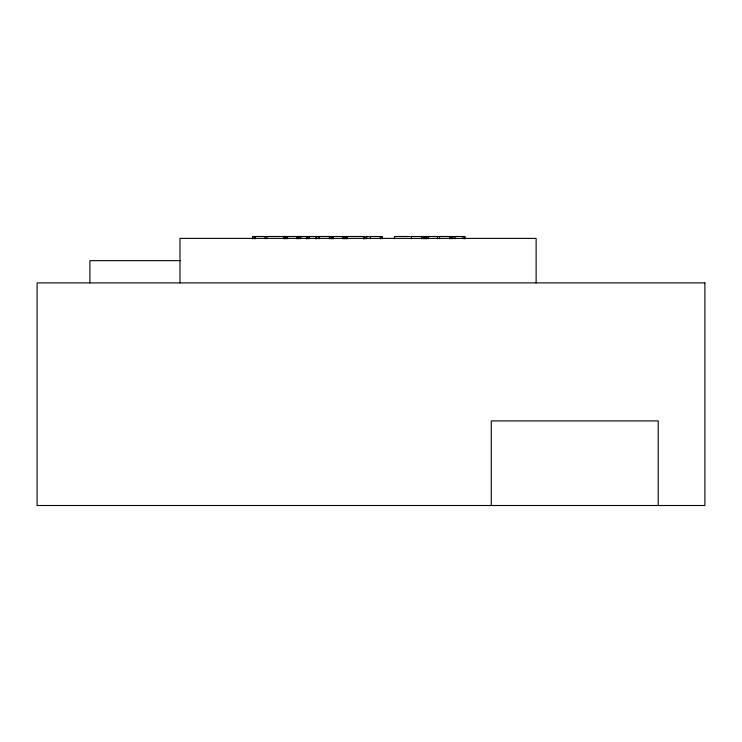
<?xml version="1.0" encoding="UTF-8"?>
<svg xmlns="http://www.w3.org/2000/svg" width="742" height="742" viewBox="0 0 742 742"><rect width="100%" height="100%" fill="white"/><g stroke="black" fill="none" stroke-linecap="round" stroke-linejoin="round"><path stroke-width="1.11" d="M332.425 236.494L364.498 236.494L364.498 238.757M368.607 236.494L365.871 236.494L365.871 238.757M369.924 236.494L382.399 236.494L382.399 238.757M410.001 236.494L394.484 236.494L394.484 238.757M411.114 236.494L423.589 236.494L423.589 238.757M438.197 236.494L424.795 236.494L424.795 238.757M439.153 236.494L451.628 236.494L451.628 238.757M452.741 236.494L464.984 236.494L464.984 238.757M180.677 260.646L89.893 260.646L89.893 282.906M658.219 505.506L658.219 420.918L491.269 420.918L491.269 505.506M536.132 282.906L536.132 238.386L179.972 238.386L179.972 282.906M464.557 236.494L464.557 238.757M463.054 236.494L463.054 238.757M454.985 236.494L454.985 238.757M453 236.494L452.945 238.757M450.106 236.494L450.106 238.757M449.541 236.494L449.541 238.757M439.496 236.494L439.496 238.757M437.474 236.494L437.474 238.757M428.282 236.494L428.282 238.757M426.835 236.494L426.835 238.757M426.427 236.494L426.427 238.757M425.027 236.494L425.027 238.757M422.059 236.494L422.059 238.757M421.493 236.494L421.493 238.757M411.458 236.494L411.458 238.757M380.869 236.494L380.869 238.757M380.303 236.494L380.303 238.757M370.267 236.494L370.267 238.757M366.743 236.494L366.743 238.757M363.905 236.494L363.905 238.757M363.626 236.494L363.626 238.757M363.515 236.494L363.515 238.757M347.173 236.494L347.173 238.757M346.635 236.494L346.635 238.757M346.375 236.494L346.375 238.757M345.104 236.494L345.104 238.757M344.724 236.494L344.724 238.757M343.463 236.494L343.463 238.757M342.785 236.494L342.785 238.757M333.436 236.494L333.436 238.757M332.555 236.494L332.555 238.757M331.6 238.757L331.6 236.494L252.558 236.494L252.632 238.757M331.47 236.494L331.47 238.757M329.949 236.494L329.949 238.757M329.383 236.494L329.383 238.757M319.338 236.494L319.338 238.757M318.355 236.494L318.355 238.757M316.519 236.494L316.519 238.757M316.157 236.494L316.157 238.757M315.693 236.494L315.693 238.757M309.006 236.494L309.006 238.757M308.672 236.494L308.672 238.757M307.067 236.494L307.067 238.757M306.78 236.494L306.78 238.757M306.427 236.494L306.427 238.757M300.798 236.494L300.798 238.757M298.905 236.494L298.905 238.757M298.627 236.494L298.627 238.757M297.18 236.494L297.18 238.757M296.735 236.494L296.735 238.757M287.544 236.494L287.544 238.757M286.097 236.494L286.097 238.757M285.689 236.494L285.689 238.757M284.288 236.494L284.288 238.757M284.056 236.494L284.056 238.757M266.962 236.494L266.962 238.757M265.079 236.494L265.079 238.757M255.294 236.494L255.294 238.757M254.673 236.494L254.673 238.757M252.79 236.494L252.79 238.757M704.9 282.906L37.1 282.906L37.1 505.506L704.9 505.506L704.9 282.906"/></g></svg>
